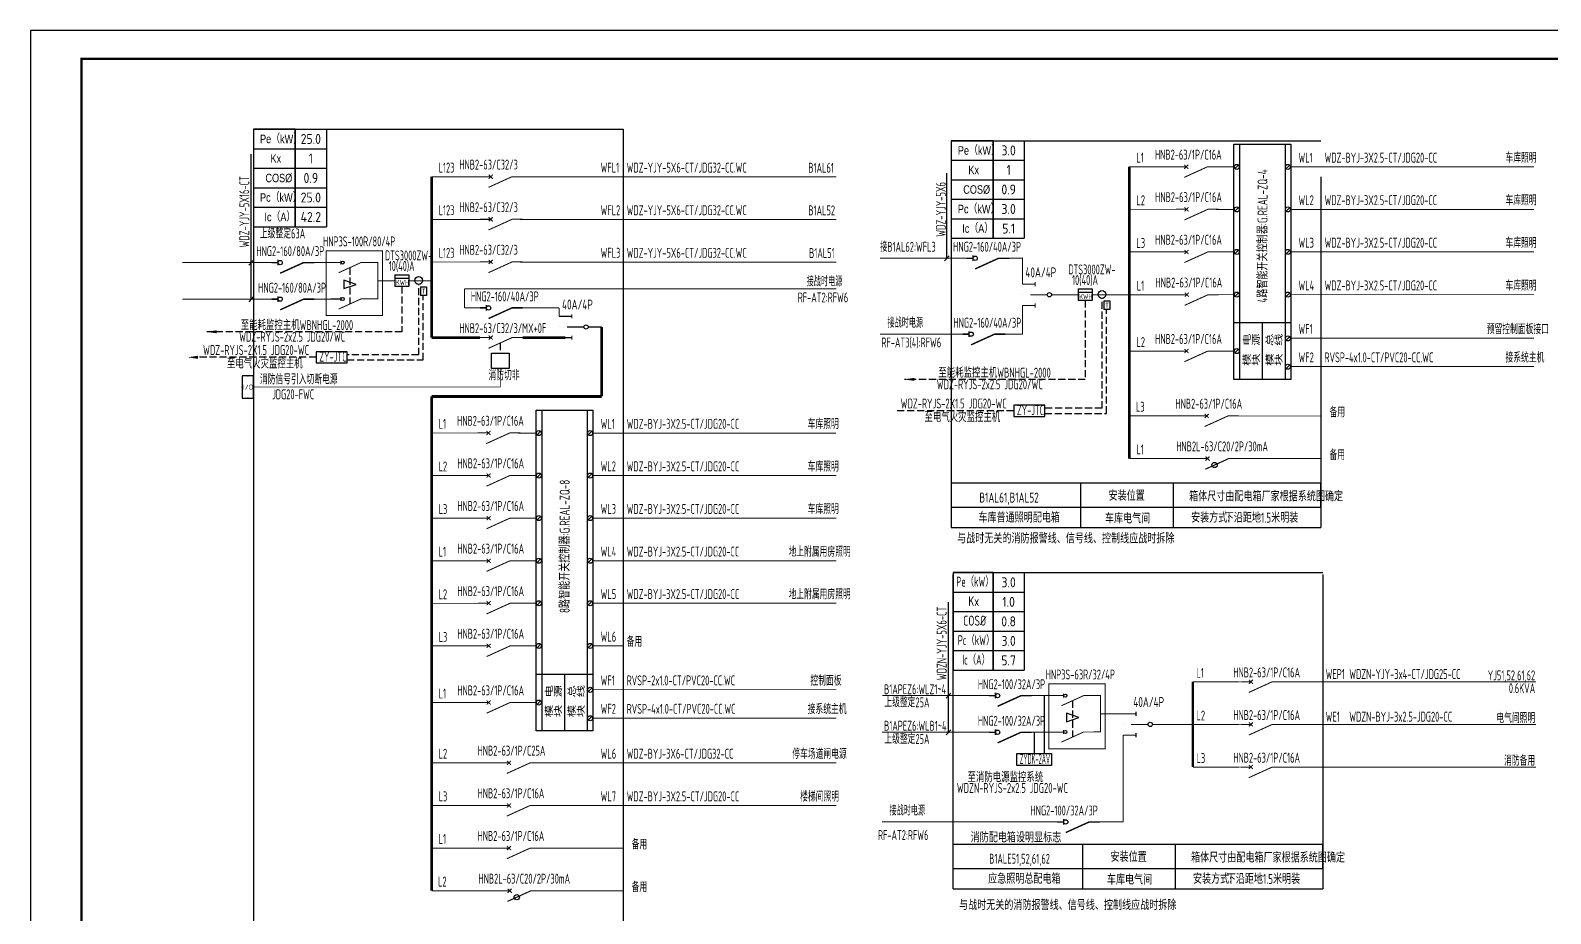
# Model space of a CAD drawing. Extents: x 1680526 to 2359975, y 920307 to 3738831.
# Drawn here: x 1878481 to 1931947, y 948631 to 979707 of the extents above; entities that cross this region are included whole.
import ezdxf
from ezdxf.enums import TextEntityAlignment as Align

# ---------------------------------------------------------------- set-up
doc = ezdxf.new("R2010")
doc.units = 0
doc.header["$LTSCALE"] = 1000
doc.linetypes.add('CONTINOUS', pattern=[0])
doc.linetypes.add('DASH', pattern=[0.35, 0.25, -0.1])
for name, color, linetype in [('0-电气', 3, 'Continuous'), ('BD1', 7, 'Continuous'), ('ECA_TK', 7, 'Continuous'), ('ELEMENT', 3, 'Continuous'), ('EQUIP', 3, 'Continuous'), ('EQUIP-动力', 3, 'Continuous'), ('EQUIP-消防', 3, 'Continuous'), ('EQUIP-照明', 3, 'Continuous'), ('SIG_TEXT', 53, 'Continuous'), ('TEL_TAB', 7, 'Continuous'), ('TEL_TEXT', 7, 'Continuous'), ('tk', 7, 'Continuous'), ('WIRE-母线', 6, 'Continuous'), ('WIRE-系统', 4, 'Continuous'), ('打印', 4, 'Continuous'), ('电气', 3, 'Continuous'), ('系统字体', 3, 'Continuous')]:
    doc.layers.add(name, color=color, linetype=linetype)
doc.styles.add('82-电气', font='@tssdeng.shx', dxfattribs={"width": 0.7, "height": 3.5, "bigfont": '@tssdchn.shx'})
doc.styles.add('8B2_02', font='tssdeng.shx', dxfattribs={"width": 0.7, "bigfont": 'TSSDCHN.shx'})
doc.styles.add('_TEL_DIM', font='TSSDENG', dxfattribs={"width": 0.8, "height": 3.5, "bigfont": 'TSSDCHN'})
doc.styles.add('mm', font='bzxw.shx', dxfattribs={"width": 0.8, "height": 400, "bigfont": 'bzhz.shx'})
doc.styles.get("Standard").update_dxf_attribs({"font": 'GBENOR', "bigfont": 'GBCBIG'})
doc.styles.add('探索者', font='TSSDENG.shx', dxfattribs={"width": 0.8, "height": 350, "bigfont": 'TSSDCHN.shx'})

# ---------------------------------------------------------------- blocks, each defined once
blk = doc.blocks.new('10B_A1E图框')
at = {"layer": 'ECA_TK'}
blk.add_lwpolyline([(0, 0), (841, 0), (841, 594), (0, 594)], close=True, dxfattribs=at)
at = {"layer": 'ECA_TK', "const_width": 0.8}
blk.add_lwpolyline([(831, 10), (831, 584), (18, 584), (18, 10)], close=True, dxfattribs=at)
blk = doc.blocks.new('*T175')
at = {"layer": 'TEL_TAB', "color": 0, "linetype": 'ByBlock', "lineweight": -2}
for p, q in [((0, 0), (1099, 0)), ((0, 0), (0, -3434)), ((1099, 0), (1099, -3434)), ((0, -687), (1099, -687)), ((0, -1374), (1099, -1374)), ((0, -2061), (1099, -2061)), ((0, -2747), (1099, -2747)), ((0, -3434), (1099, -3434))]:
    blk.add_line(p, q, dxfattribs=at)
at = {"layer": 'TEL_TAB', "color": 0, "char_height": 350, "width": 1098.6, "attachment_point": 5}
for s, insert in [('25.0', (549, -343)), ('1', (549, -1030))]:
    blk.add_mtext(s, dxfattribs=dict(at, insert=insert))
at = {"layer": 'TEL_TAB', "color": 3, "char_height": 350, "width": 1098.6, "attachment_point": 5}
for s, insert in [('0.9', (549, -1717)), ('25.0', (549, -2404)), ('42.2', (549, -3091))]:
    blk.add_mtext(s, dxfattribs=dict(at, insert=insert))
blk = doc.blocks.new('$element$00000497')
at = {"const_width": 0.0233}
for points in [[(0, 0), (0, -0.25)], [(0, -1), (0, -0.75), (-0.25, -0.2)], [(-0.047, -0.297), (0.047, -0.203)], [(-0.047, -0.203), (0.047, -0.297)]]:
    blk.add_lwpolyline(points, dxfattribs=at)
at = {"flags": 9}
blk.add_attdef('S', (0, 0), '', height=0.00000667, dxfattribs=at)
blk = doc.blocks.new('$equip$00002773')
for p, q in [((0.65, 0.65), (-0.65, 0.65)), ((-0.65, 0.65), (-0.65, 0)), ((-0.65, 0), (0.65, 0)), ((0.65, 0), (0.65, 0.65))]:
    blk.add_line(p, q)
blk.add_lwpolyline([(-0.65, 0.65), (-0.65, 0), (0.65, 0), (0.65, 0.65), (-0.65, 0.65), (-0.65, 0)])
for p in [(-0.65, 0.325), (0, 0.65), (0, 0), (0.65, 0.325)]:
    blk.add_point(p)
at = {"color": 7}
blk.add_attdef('$TEXT$', text='', height=0.3, dxfattribs=at).set_placement((0.006, 0.343), align=Align.MIDDLE_CENTER)
at = {"color": 7, "flags": 1}
for tag, height, p in [('A', 0.00002, (0, 0)), ('B', 0.4, (0.905, 0.246))]:
    blk.add_attdef(tag, text='', height=height, dxfattribs=at).set_placement(p, align=Align.MIDDLE_CENTER)
blk = doc.blocks.new('A$C394A0539')
at = {"layer": 'ELEMENT'}
for p, q in [((0, 303), (209, 303)), ((0, 303), (0, 0)), ((209, 0), (0, 0)), ((209, 303), (209, 0))]:
    blk.add_line(p, q, dxfattribs=at)
at = {"layer": 'ELEMENT', "style": '_TEL_DIM', "width": 0.8}
blk.add_text('T', height=180, dxfattribs=at).set_placement((51, 53))
blk = doc.blocks.new('A$C16236BE7')
at = {"layer": 'ELEMENT'}
for p, q in [((-246, 408), (246, 408)), ((-246, 408), (-246, 0)), ((-246, 296), (246, 296)), ((246, 0), (-246, 0)), ((246, 408), (246, 0))]:
    blk.add_line(p, q, dxfattribs=at)
at = {"layer": 'ELEMENT', "style": '_TEL_DIM', "width": 0.8}
blk.add_text('KWH', height=180, dxfattribs=at).set_placement((-212, 53))
blk = doc.blocks.new('$element$00000578')
at = {"color": 3, "const_width": 0.0233}
for points in [[(0, 0), (0, -0.25)], [(0, -1), (0, -0.75), (-0.25, -0.2)], [(-0.05, -0.25), (0.05, -0.25)]]:
    blk.add_lwpolyline(points, dxfattribs=at)
at = {"color": 3, "flags": 9}
blk.add_attdef('S', (0, 0), '', height=0.00000667, dxfattribs=at)
blk = doc.blocks.new('A$C7B4506E3')
at = {"layer": 'ELEMENT', "color": 3}
blk.add_circle((447, 391), 56.4, dxfattribs=at)
at = {"layer": 'ELEMENT', "color": 3, "xscale": 1500, "yscale": 1500, "zscale": 1500, "rotation": 90}
blk.add_blockref('$element$00000578', (0, 391), dxfattribs=at)
blk = doc.blocks.new('$element$00000523')
at = {"const_width": 0.0333}
for points in [[(0, 0), (0, -0.15)], [(0, -1), (0, -0.75), (-0.25, -0.2)], [(-0.067, -0.15), (0.067, -0.15)]]:
    blk.add_lwpolyline(points, dxfattribs=at)
blk.add_circle((0, -0.2), 0.05)
at = {"flags": 9}
blk.add_attdef('S', (0, 0), '', height=0.00000667, dxfattribs=at)
blk = doc.blocks.new('$element$00000525')
at = {"const_width": 0.0267}
for points in [[(0, 0), (0, -0.25)], [(-0.25, -0.2), (0, -0.75), (0, -1)], [(-0.047, -0.203), (0.047, -0.297)], [(0.047, -0.203), (-0.047, -0.297)]]:
    blk.add_lwpolyline(points, dxfattribs=at)
blk.add_circle((-0.151, -0.417), 0.0615)
at = {"flags": 9}
blk.add_attdef('S', (0, 0), '', height=0.00000667, dxfattribs=at)
blk = doc.blocks.new('*T176')
at = {"layer": 'TEL_TAB', "color": 0, "linetype": 'ByBlock', "lineweight": -2}
for p, q in [((0, 0), (1099, 0)), ((0, 0), (0, -3434)), ((1099, 0), (1099, -3434)), ((0, -687), (1099, -687)), ((0, -1374), (1099, -1374)), ((0, -2061), (1099, -2061)), ((0, -2747), (1099, -2747)), ((0, -3434), (1099, -3434))]:
    blk.add_line(p, q, dxfattribs=at)
at = {"layer": 'TEL_TAB', "color": 0, "char_height": 350, "width": 1098.6, "attachment_point": 5}
for s, insert in [('3.0', (549, -343)), ('1', (549, -1030))]:
    blk.add_mtext(s, dxfattribs=dict(at, insert=insert))
at = {"layer": 'TEL_TAB', "color": 3, "char_height": 350, "width": 1098.6, "attachment_point": 5}
for s, insert in [('0.9', (549, -1717)), ('3.0', (549, -2404)), ('5.1', (549, -3091))]:
    blk.add_mtext(s, dxfattribs=dict(at, insert=insert))
blk = doc.blocks.new('$element$00000521')
blk.add_line((0, 0), (0, 0))
at = {"const_width": 0.0267}
for points in [[(-0.25, 0), (-0.25, -0.3)], [(0.25, 0), (0.25, -0.3)], [(-0.3, -0.3), (-0.2, -0.3)], [(0, -0.183), (0, -0.583)], [(0.2, -0.3), (0.3, -0.3)], [(0, -1), (0, -0.683)]]:
    blk.add_lwpolyline(points, dxfattribs=at)
blk.add_circle((0, -0.633), 0.05)
at = {"flags": 9}
blk.add_attdef('S', (0, 0), '', height=0.00000667, dxfattribs=at)
blk = doc.blocks.new('*T177')
at = {"layer": 'TEL_TAB', "color": 0, "linetype": 'ByBlock', "lineweight": -2}
for p, q in [((0, 0), (1099, 0)), ((0, 0), (0, -3434)), ((1099, 0), (1099, -3434)), ((0, -687), (1099, -687)), ((0, -1374), (1099, -1374)), ((0, -2061), (1099, -2061)), ((0, -2747), (1099, -2747)), ((0, -3434), (1099, -3434))]:
    blk.add_line(p, q, dxfattribs=at)
at = {"layer": 'TEL_TAB', "color": 0, "char_height": 350, "width": 1098.6, "attachment_point": 5}
for s, insert in [('3.0', (549, -343)), ('1.0', (549, -1030))]:
    blk.add_mtext(s, dxfattribs=dict(at, insert=insert))
at = {"layer": 'TEL_TAB', "color": 3, "char_height": 350, "width": 1098.6, "attachment_point": 5}
for s, insert in [('0.8', (549, -1717)), ('3.0', (549, -2404)), ('5.7', (549, -3091))]:
    blk.add_mtext(s, dxfattribs=dict(at, insert=insert))
blk = doc.blocks.new('A$C13A02C3E')
at = {"layer": 'TEL_TAB'}
blk.add_lwpolyline([(-1401, 0), (0, 0), (0, 3434), (-1401, 3434)], close=True, dxfattribs=at)
for points in [[(-1401, 2747), (0, 2747)], [(-1401, 2061), (0, 2061)], [(-1401, 1374), (0, 1374)], [(-1401, 687), (0, 687)]]:
    blk.add_lwpolyline(points, dxfattribs=at)
at = {"layer": 'TEL_TAB', "style": '探索者'}
for s, width, p in [('Pe（kW）', 0.644033, (-1293, 2941)), ('Kx', 0.75, (-868, 2254)), ('COS%%C', 0.75, (-1048, 1567)), ('Pc（kW）', 0.644033, (-1238, 880)), ('Ic（A）', 0.644033, (-1083, 193))]:
    blk.add_text(s, height=350, dxfattribs=dict(at, width=width)).set_placement(p)
blk = doc.blocks.new('$element$00000576')
at = {"const_width": 0.0233}
for points in [[(0, 0), (0, -0.25)], [(0, -1), (0, -0.75), (-0.25, -0.2)], [(-0.047, -0.297), (0.047, -0.203)], [(-0.047, -0.203), (0.047, -0.297)]]:
    blk.add_lwpolyline(points, dxfattribs=at)
at = {"flags": 9}
blk.add_attdef('S', (0, 0), '', height=0.00000667, dxfattribs=at)

msp = doc.modelspace()

# ---------------------------------------------------------------- linework, layer by layer
at = {"color": 4, "const_width": 28.3}
msp.add_lwpolyline([(1886323.5, 967157.9), (1895006.5, 967157.9), (1895006.5, 967812.3)], dxfattribs=at)
at = {"layer": '0-电气', "color": 2, "elevation": 0}
msp.add_lwpolyline([(1889623, 968399.3), (1888530.4, 968399.3), (1888530.4, 968009.3), (1889623, 968009.3)], close=True, dxfattribs=at)
at = {"layer": '0-电气', "color": 2}
msp.add_lwpolyline([(1914158.1, 966517.3), (1913065.4, 966517.3), (1913065.4, 966127.3), (1914158.1, 966127.3)], close=True, dxfattribs=at)
at = {"layer": 'BD1', "color": 7}
for p, q in [((1923867.5, 963776, 0), (1910867.5, 963776, 0)), ((1923935.3, 951067.6, 0), (1910935.3, 951067.6, 0))]:
    msp.add_line(p, q, dxfattribs=at)
at = {"layer": 'ELEMENT'}
for centre in [(1892136.3, 970909.4), (1916170.2, 970416.6, 0)]:
    msp.add_circle(centre, 137.5, dxfattribs=at)
at = {"layer": 'EQUIP', "elevation": 0}
msp.add_lwpolyline([(1913175.9, 954261.9), (1914389.3, 954261.9), (1914389.3, 953839), (1913175.9, 953839)], close=True, dxfattribs=at)
at = {"layer": 'EQUIP-动力'}
for p, q in [((1914132.8, 956300.3, 0), (1914132.8, 954261.9, 0)), ((1913799.6, 954261.9, 0), (1913799.6, 955013, 0))]:
    msp.add_line(p, q, dxfattribs=at)
at = {"layer": 'EQUIP-照明'}
msp.add_lwpolyline([(1894693.7, 968347.8), (1895319.2, 968347.8), (1895319.2, 967812.3), (1894693.7, 967812.3)], close=True, dxfattribs=at)
at = {"layer": 'EQUIP-照明', "linetype": 'DASH'}
msp.add_lwpolyline([(1895006.5, 968709.3), (1895006.5, 968347.8)], dxfattribs=at)
at = {"layer": 'TEL_TAB', "color": 7}
for p, q in [((1910935.3, 960630.1, 0), (1923935.3, 960630.1, 0)), ((1910935.3, 949507.7, 0), (1910935.3, 960566, 0)), ((1923935.3, 960566, 0), (1923935.3, 949507.7, 0))]:
    msp.add_line(p, q, dxfattribs=at)
at = {"layer": 'TEL_TAB'}
msp.add_lwpolyline([(1886323.6, 972796.9), (1887794.1, 972796.9), (1887794.1, 976231.1), (1886323.6, 976231.1)], close=True, dxfattribs=at)
at = {"layer": 'TEL_TAB', "elevation": 0}
msp.add_lwpolyline([(1910867.2, 972391.7), (1912337.7, 972391.7), (1912338.1, 975825.9), (1910867.5, 975825.9)], close=True, dxfattribs=at)
at = {"layer": 'TEL_TAB'}
for points in [[(1886323.6, 975544.2), (1887794.1, 975544.2)], [(1886323.6, 974857.4), (1887794.1, 974857.4)], [(1886323.6, 974170.5), (1887794.1, 974170.5)], [(1886323.6, 973483.7), (1887794.1, 973483.7)]]:
    msp.add_lwpolyline(points, dxfattribs=at)
at = {"layer": 'TEL_TAB', "elevation": 0}
for points in [[(1910867.2, 975139.1), (1912337.7, 975139.1)], [(1910867.2, 974452.2), (1912337.7, 974452.2)], [(1910867.2, 973765.4), (1912337.7, 973765.4)], [(1910867.2, 973078.5), (1912337.7, 973078.5)]]:
    msp.add_lwpolyline(points, dxfattribs=at)
at = {"layer": 'WIRE-母线', "elevation": 0}
for points, const_width in [([(1917130.2, 974907.6), (1917130.2, 964640.1)], 100), ([(1919366.1, 956787.2), (1919366.1, 953787.2)], 80)]:
    msp.add_lwpolyline(points, dxfattribs=dict(at, const_width=const_width))
at = {"layer": 'WIRE-母线', "const_width": 100}
for points in [[(1892594.7, 974558), (1892594.7, 968893.3)], [(1892594.7, 968893.3), (1894294.2, 968893.3)], [(1895794, 968896.8), (1897298.9, 968896.8)], [(1898573.9, 966827.2), (1898573.9, 969271.8)], [(1892594.7, 966827.2), (1892594.7, 949435)], [(1892594.7, 966827.2), (1898573.9, 966827.2)]]:
    msp.add_lwpolyline(points, dxfattribs=at)
at = {"layer": 'WIRE-系统', "linetype": 'CONTINOUS'}
for p, q in [((1886323.6, 976231.1), (1899324, 976231.1)), ((1886323.6, 976231.1), (1886324.3, 946946.8)), ((1899324, 976231.1), (1899324.7, 946946.8)), ((1910867.5, 975825.9, 0), (1923867.5, 975825.9, 0)), ((1910867.5, 974554.6, 0), (1910867.5, 962216.1, 0)), ((1923867.5, 974554.6, 0), (1923867.9, 962216.1, 0))]:
    msp.add_line(p, q, dxfattribs=at)
at = {"layer": 'WIRE-系统'}
for p, q in [((1886243.8, 970250.5), (1886243.8, 975353)), ((1910715.8, 971690.5, 0), (1910715.8, 974681.2, 0)), ((1886327.4, 971627.1), (1886160.3, 971448.5)), ((1910799.4, 971779.8, 0), (1910632.3, 971601.2, 0)), ((1886327.4, 970339.8), (1886160.3, 970161.2)), ((1910770.7, 955013, 0), (1910770.7, 959591, 0)), ((1910854.2, 956389.6, 0), (1910687.1, 956211, 0)), ((1910854.2, 955102.3, 0), (1910687.1, 954923.7, 0))]:
    msp.add_line(p, q, dxfattribs=at)
at = {"layer": 'WIRE-系统', "color": 4, "linetype": 'DASH'}
for p, q in [((1889715.6, 971359.7), (1889715.6, 970080.2)), ((1915132.3, 956122.2, 0), (1915132.3, 954842.7, 0))]:
    msp.add_line(p, q, dxfattribs=at)
at = {"layer": 'WIRE-系统', "color": 7}
for p, q in [((1889932.4, 970771.8), (1889498.8, 970921.9)), ((1889498.8, 970921.9), (1889498.8, 970621.7)), ((1889498.8, 970621.7), (1889932.4, 970771.8)), ((1915349.1, 955534.3, 0), (1914915.4, 955684.4, 0)), ((1914915.4, 955684.4, 0), (1914915.4, 955384.2, 0)), ((1914915.4, 955384.2, 0), (1915349.1, 955534.3, 0))]:
    msp.add_line(p, q, dxfattribs=at)
at = {"layer": 'WIRE-系统', "linetype": 'DASH'}
for p, q in [((1891549.4, 970695.5, 0), (1891549.4, 969102, 0)), ((1915583.2, 970202.7), (1915583.2, 967428)), ((1891549.4, 969102, 0), (1884686.1, 969102, 0)), ((1892136.3, 968292.8, 0), (1889623, 968292.8, 0)), ((1888530.4, 968204.3, 0), (1884374.2, 968204.3, 0)), ((1915583.2, 967428), (1909221.2, 967428)), ((1913065.4, 966322.3), (1908909.3, 966322.3)), ((1916170.2, 966410.8), (1914158.1, 966410.8))]:
    msp.add_line(p, q, dxfattribs=at)
at = {"layer": 'WIRE-系统', "linetype": 'CONTINOUS', "elevation": 0}
for points, const_width in [([(1919119.3, 974907.6), (1917130.2, 974907.6)], 33.2), ([(1920818.6, 974905.5), (1920169.5, 974905.5)], 33.2), ([(1931359.4, 974905.5), (1922796.4, 974905.5)], 33.2), ([(1919128.1, 973411.1), (1917138.9, 973411.1)], 33.2), ([(1920818.6, 973409), (1920178.2, 973409)], 33.2), ([(1931368.1, 973409), (1922796.4, 973409)], 33.2), ([(1908365.4, 971690.5), (1911521.5, 971690.5)], 33.2), ([(1913371.2, 970779), (1913371.2, 971690.5), (1912765.1, 971690.5)], 35), ([(1919128.4, 971911.1), (1917139.3, 971911.1)], 33.2), ([(1920818.6, 971912.5), (1920178.2, 971912.5)], 33.2), ([(1931368.1, 971912.5), (1922796.4, 971912.5)], 33.2), ([(1914870.5, 970406.9), (1915332, 970406.9)], 35), ([(1915825, 970406.9), (1917130.4, 970406.9)], 35), ([(1919139.8, 970406.9), (1917150.6, 970406.9)], 33.2), ([(1920830, 970408.3), (1920189.6, 970408.3)], 33.2), ([(1931367.5, 970408.3), (1922807.7, 970408.3)], 33.2), ([(1895794, 969943.9), (1897073.9, 969943.9)], 35), ([(1897073.9, 969646.8), (1897073.9, 969943.9)], 35), ([(1913371.2, 970029), (1913371.2, 969018.5)], 35), ([(1911490.1, 969018.5), (1908365.4, 969018.5)], 35), ([(1912765.1, 969018.5), (1913371.2, 969018.5)], 35), ([(1931368.1, 968877.9), (1922796.4, 968877.9)], 33.2), ([(1919128.4, 968422.4), (1917139.3, 968422.4)], 33.2), ([(1920818.6, 968423.9), (1920178.2, 968423.9)], 33.2), ([(1931368.1, 967878.4), (1922796.4, 967878.4)], 33.2), ([(1919840.1, 966142.4), (1917139.1, 966142.4)], 33.2), ([(1923868.1, 966140.4), (1920890.3, 966140.4)], 33.2), ([(1919879, 964642.4), (1917139, 964642.4)], 33.2), ([(1923867.5, 964640.4), (1920929.2, 964640.4)], 33.2), ([(1912424.4, 956300.3), (1908439, 956300.3)], 35), ([(1913624.4, 956300.3), (1914811.7, 956300.3)], 35), ([(1915878.2, 955022.4), (1916117.3, 955022.4), (1916117.3, 956301.9), (1915878.2, 956301.9)], 35), ([(1916117.3, 955662.2), (1917140.4, 955662.2)], 35), ([(1912424.4, 955013), (1908435.3, 955013)], 35), ([(1913600, 955013), (1914811.7, 955013)], 35), ([(1918120.9, 955287.2), (1919365.1, 955287.2)], 35), ([(1914819.1, 951857), (1908435.3, 951857)], 35)]:
    msp.add_lwpolyline(points, dxfattribs=dict(at, const_width=const_width))
at = {"layer": 'WIRE-系统', "linetype": 'CONTINOUS'}
for points, const_width in [([(1894654.9, 974558), (1892594.4, 974558)], 33.2), ([(1906823.6, 974556), (1895705, 974556)], 33.2), ([(1894654.9, 973058), (1892594.4, 973058)], 33.2), ([(1906823.6, 973056), (1895705, 973056)], 33.2), ([(1887190.7, 971537.8), (1883828.3, 971537.8)], 35), ([(1888390.7, 971537.8), (1889395, 971537.8)], 35), ([(1890461.5, 970260), (1890700.6, 970260), (1890700.6, 971539.5), (1890461.5, 971539.5)], 35), ([(1894654.9, 971558), (1892594.4, 971558)], 33.2), ([(1906823.6, 971556), (1895705, 971556)], 33.2), ([(1890700.6, 970899.7), (1891298.2, 970899.7)], 35), ([(1891791.1, 970899.7), (1892595.4, 970899.7)], 35), ([(1893752.4, 969943.9), (1893752.4, 970616)], 35), ([(1893752.4, 970616), (1906823.6, 970616)], 35), ([(1887190.7, 970250.5), (1883824.5, 970250.5)], 35), ([(1888366.3, 970250.5), (1889395, 970250.5)], 35), ([(1894519, 969943.9), (1893752.4, 969943.9)], 35), ([(1894575.4, 965541.4), (1892586.3, 965541.4)], 33.2), ([(1896274.7, 965539.4), (1895625.6, 965539.4)], 33.2), ([(1906815.4, 965539.4), (1898252.5, 965539.4)], 33.2), ([(1894584.2, 964044.9), (1892595, 964044.9)], 33.2), ([(1896274.7, 964042.9), (1895634.3, 964042.9)], 33.2), ([(1906824.2, 964042.9), (1898252.5, 964042.9)], 33.2), ([(1894584.5, 962544.9), (1892595.4, 962544.9)], 33.2), ([(1896274.7, 962546.4), (1895634.3, 962546.4)], 33.2), ([(1906824.2, 962546.4), (1898252.5, 962546.4)], 33.2), ([(1894584.5, 961044.9), (1892595.4, 961044.9)], 33.2), ([(1896274.7, 961046.4), (1895634.3, 961046.4)], 33.2), ([(1906824.2, 961046.4), (1898252.5, 961046.4)], 33.2), ([(1894584.5, 959548.4), (1892595.4, 959548.4)], 33.2), ([(1896274.7, 959549.9), (1895634.3, 959549.9)], 33.2), ([(1906824.2, 959549.9), (1898252.5, 959549.9)], 33.2), ([(1894584.5, 958048.4), (1892595.4, 958048.4)], 33.2), ([(1896274.7, 958049.9), (1895634.3, 958049.9)], 33.2), ([(1899324.3, 958049.9), (1898252.5, 958049.9)], 33.2), ([(1906824.2, 956511.1), (1898252.5, 956511.1)], 33.2), ([(1894584.5, 956055.6), (1892595.4, 956055.6)], 33.2), ([(1896274.7, 956057.1), (1895634.3, 956057.1)], 33.2), ([(1906824.2, 955511.6), (1898252.5, 955511.6)], 33.2), ([(1916915.4, 954912.2), (1916915.4, 951857)], 35), ([(1895296.2, 953935), (1892595.2, 953935)], 33.2), ([(1906824.3, 953932.9), (1896346.4, 953932.9)], 33.2), ([(1895296.2, 952435), (1892595.2, 952435)], 33.2), ([(1906824.3, 952432.9), (1896346.4, 952432.9)], 33.2), ([(1916094.1, 951857), (1916915.4, 951857)], 35), ([(1895296.2, 950935), (1892595.2, 950935)], 33.2), ([(1899324.2, 950932.9), (1896346.4, 950932.9)], 33.2), ([(1895335.1, 949435), (1892595.1, 949435)], 33.2), ([(1899323.6, 949432.9), (1896385.3, 949432.9)], 33.2)]:
    msp.add_lwpolyline(points, dxfattribs=dict(at, const_width=const_width))
at = {"layer": 'WIRE-系统', "color": 4, "linetype": 'ByBlock', "const_width": 35}
msp.add_lwpolyline([(1888879.1, 971950.1), (1890869.2, 971950.1), (1890869.2, 969671.2), (1888879.1, 969671.2)], close=True, dxfattribs=at)
at = {"layer": 'WIRE-系统', "linetype": 'DASH', "elevation": 0}
for points in [[(1892136.3, 968292.8), (1892136.3, 970771.9)], [(1889623, 968112.8), (1892291.9, 968112.8), (1892291.9, 970384.9)]]:
    msp.add_lwpolyline(points, dxfattribs=at)
at = {"layer": 'WIRE-系统', "linetype": 'DASH'}
for points in [[(1914158.1, 966230.8), (1916325.7, 966230.8), (1916325.7, 969892)], [(1916170.2, 966410.8), (1916170.2, 970279.1)]]:
    msp.add_lwpolyline(points, dxfattribs=at)
at = {"layer": 'WIRE-系统', "color": 4, "elevation": 0}
for points in [[(1885033.8, 969102, 0, 0, 0), (1885033.8, 969102, 106.7, 0, 0), (1884669.9, 969102, 0, 0, 0)], [(1884374.2, 968204.3, 0, 0, 0), (1884374.2, 968204.3, 106.7, 0, 0), (1884010.3, 968204.3, 0, 0, 0)]]:
    msp.add_lwpolyline(points, format="xyseb", dxfattribs=at)
at = {"layer": 'WIRE-系统', "color": 4}
msp.add_lwpolyline([(1909568.9, 967428, 0, 0, 0), (1909568.9, 967428, 106.7, 0, 0), (1909205, 967428, 0, 0, 0)], format="xyseb", dxfattribs=at)
at = {"layer": 'WIRE-系统', "color": 4, "linetype": 'ByBlock', "const_width": 35, "elevation": 0}
msp.add_lwpolyline([(1914295.7, 956712.6), (1916285.9, 956712.6), (1916285.9, 954433.7), (1914295.7, 954433.7)], close=True, dxfattribs=at)
at = {"layer": 'WIRE-系统', "const_width": 35, "elevation": 0}
for points in [[(1919365.1, 956787.2), (1921016.9, 956787.2)], [(1922531.1, 956787.2), (1931436.3, 956787.2)], [(1919365.1, 955287.2), (1921016.9, 955287.2)], [(1922531.1, 955287.2), (1931436.3, 955287.2)], [(1919365.1, 953787.2), (1921016.9, 953787.2)], [(1922531.1, 953787.2), (1931436.3, 953787.2)]]:
    msp.add_lwpolyline(points, dxfattribs=at)
at = {"layer": 'WIRE-系统', "color": 3, "elevation": 0}
msp.add_lwpolyline([(1913953.8, 953839, 0, 0, 0), (1913953.8, 953231.8, 0, 0, 0), (1910530.9, 953231.8, 106.7, 0, 0), (1910167, 953231.8, 0, 0, 0)], format="xyseb", dxfattribs=at)
at = {"layer": '电气'}
for p, q in [((1921007.3, 975705.5, 0), (1921007.3, 967424, 0)), ((1922607.7, 975705.5, 0), (1922607.7, 967424, 0)), ((1920969.9, 974968.2, 0), (1920844.6, 974842.8, 0)), ((1922770.4, 974968.2, 0), (1922645.1, 974842.8, 0)), ((1920969.9, 973471.7, 0), (1920844.6, 973346.3, 0)), ((1922770.4, 973471.7, 0), (1922645.1, 973346.3, 0)), ((1920969.9, 971975.2, 0), (1920844.6, 971849.8, 0)), ((1922770.4, 971975.2, 0), (1922645.1, 971849.8, 0)), ((1920969.9, 970471.7, 0), (1920844.6, 970346.3, 0)), ((1922770.4, 970471.7, 0), (1922645.1, 970346.3, 0)), ((1920807.3, 969423.9, 0), (1922807.7, 969423.9, 0)), ((1921807.5, 969423.9, 0), (1921807.5, 967424, 0)), ((1922770.4, 968934.1, 0), (1922645.1, 968808.7, 0)), ((1920969.9, 968486.5, 0), (1920844.6, 968361.2, 0)), ((1922770.4, 967934.5, 0), (1922645.1, 967809.2, 0)), ((1896463.4, 966339.4), (1896463.4, 955057.2)), ((1898063.8, 966339.4), (1898063.8, 955057.2)), ((1896426, 965602.1), (1896300.7, 965476.7)), ((1898226.5, 965602.1), (1898101.2, 965476.7)), ((1896426, 964105.5), (1896300.7, 963980.2)), ((1898226.5, 964105.5), (1898101.2, 963980.2)), ((1896426, 962609), (1896300.7, 962483.7)), ((1898226.5, 962609), (1898101.2, 962483.7)), ((1896426, 961109), (1896300.7, 960983.7)), ((1898226.5, 961109), (1898101.2, 960983.7)), ((1896426, 959612.5), (1896300.7, 959487.2)), ((1898226.5, 959612.5), (1898101.2, 959487.2)), ((1896426, 958112.5), (1896300.7, 957987.2)), ((1898226.5, 958112.5), (1898101.2, 957987.2)), ((1896263.4, 957057.1), (1898263.8, 957057.1)), ((1897263.6, 957057.1), (1897263.6, 955057.2)), ((1898226.5, 956567.3), (1898101.2, 956441.9)), ((1896426, 956119.7), (1896300.7, 955994.4)), ((1898226.5, 955567.7), (1898101.2, 955442.4))]:
    msp.add_line(p, q, dxfattribs=at)
at = {"layer": '电气', "elevation": 0}
msp.add_lwpolyline([(1922807.7, 975705.5), (1922807.7, 967424), (1920807.3, 967424), (1920807.3, 975705.5)], close=True, dxfattribs=at)
at = {"layer": '电气'}
msp.add_lwpolyline([(1898263.8, 966339.4), (1898263.8, 955057.2), (1896263.4, 955057.2), (1896263.4, 966339.4)], close=True, dxfattribs=at)
for centre in [(1920907.3, 974905.5, 0), (1922707.7, 974905.5, 0), (1920907.3, 973409, 0), (1922707.7, 973409, 0), (1920907.3, 971912.5, 0), (1922707.7, 971912.5, 0), (1920907.3, 970409, 0), (1922707.7, 970409, 0), (1922707.7, 968871.4, 0), (1920907.3, 968423.9, 0), (1922707.7, 967871.9, 0), (1896363.4, 965539.4), (1898163.8, 965539.4), (1896363.4, 964042.9), (1898163.8, 964042.9), (1896363.4, 962546.4), (1898163.8, 962546.4), (1896363.4, 961046.4), (1898163.8, 961046.4), (1896363.4, 959549.9), (1898163.8, 959549.9), (1896363.4, 958049.9), (1898163.8, 958049.9), (1898163.8, 956504.6), (1896363.4, 956057.1), (1898163.8, 955505.1)]:
    msp.add_circle(centre, 88.6, dxfattribs=at)
at = {"layer": '系统字体', "color": 7}
for p, q in [((1915412.4, 963776, 0), (1915412.4, 962216.1, 0)), ((1918669.8, 963776, 0), (1918669.8, 962216.1, 0)), ((1923867.5, 962916.1, 0), (1923867.5, 963776, 0)), ((1923867.5, 962916.1, 0), (1910867.5, 962916.1, 0)), ((1910867.5, 962216.1, 0), (1923867.5, 962216.1, 0)), ((1915480.2, 951067.6, 0), (1915480.2, 949507.7, 0)), ((1918737.6, 951067.6, 0), (1918737.6, 949507.7, 0)), ((1923935.3, 950207.8, 0), (1923935.3, 951067.6, 0)), ((1923935.3, 950207.8, 0), (1910935.3, 950207.8, 0)), ((1910935.3, 949507.7, 0), (1923935.3, 949507.7, 0))]:
    msp.add_line(p, q, dxfattribs=at)

# ---------------------------------------------------------------- block references
for name, p in [('*T175', (1887794.1, 976231.1, -0.2)), ('*T176', (1912337.7, 975825.9, -0.2)), ('*T177', (1912336.6, 960630.1, 0))]:
    msp.add_blockref(name, p)
at = {"layer": 'ELEMENT', "xscale": 1500, "yscale": 1500, "zscale": 1500}
for name, p, rotation in [('$element$00000497', (1918758.4, 974909, 0), 90.00000000003607), ('$element$00000497', (1894294, 974559.5), 90.00000000003607), ('$element$00000497', (1894294, 973059.5), 90.00000000003607), ('$element$00000497', (1918767.2, 973412.5, 0), 90.00000000003607), ('$element$00000523', (1886965.7, 971537.8), 90), ('$element$00000497', (1894294, 971559.5), 90.00000000003607), ('$element$00000523', (1911409, 971690.5, 0), 90), ('$element$00000497', (1918767.2, 971912.5, 0), 90.00000000003607), ('$element$00000521', (1913371.2, 970404, 0), 90), ('$element$00000497', (1918778.5, 970408.3, 0), 90.00000000003607), ('$element$00000523', (1886965.7, 970250.5), 90), ('$element$00000523', (1894294, 969943.9), 90), ('$element$00000521', (1897073.9, 969271.8, 0), 90), ('$element$00000497', (1894294, 968896.8), 90.00000000003607), ('$element$00000523', (1911265.1, 969018.5, 0), 90), ('$element$00000497', (1918767.2, 968423.9, 0), 90.00000000003607), ('$element$00000497', (1919479.2, 966143.9, 0), 90.00000000003607), ('$element$00000497', (1894214.5, 965542.9), 90.00000000003607), ('$element$00000525', (1919504, 964642.4, 0), 90.00000000003607), ('$element$00000497', (1894223.3, 964046.4), 90.00000000003607), ('$element$00000497', (1894223.3, 962546.4), 90.00000000003607), ('$element$00000497', (1894223.3, 961046.4), 90.00000000003607), ('$element$00000497', (1894223.3, 959549.9), 90.00000000003607), ('$element$00000497', (1894223.3, 958049.9), 90.00000000003607), ('$element$00000576', (1921031.1, 956787.2, 0), 89.99999999995117), ('$element$00000497', (1894223.3, 956057.1), 90.00000000003607), ('$element$00000523', (1912199.4, 956300.3, 0), 90), ('$element$00000521', (1916915.4, 955287.2, 0), 90), ('$element$00000523', (1912199.4, 955013, 0), 90), ('$element$00000576', (1921031.1, 955287.2, 0), 89.99999999995117), ('$element$00000497', (1894935.3, 953936.4), 90.00000000003607), ('$element$00000576', (1921031.1, 953787.2, 0), 89.99999999995117), ('$element$00000497', (1894935.3, 952436.4), 90.00000000003607), ('$element$00000523', (1914594.1, 951857, 0), 90), ('$element$00000497', (1894935.3, 950936.4), 90.00000000003607), ('$element$00000525', (1894960.1, 949435), 90.00000000003607)]:
    msp.add_blockref(name, p, dxfattribs=dict(at, rotation=rotation))
at = {"layer": 'ELEMENT', "color": 8, "xscale": 0.9500000476837158, "yscale": 0.9500000476837158, "zscale": 0.9500000476837158}
for p in [(1889038.7, 971166.4), (1889038.7, 969886.9), (1914455.4, 955928.9, 0), (1914455.4, 954649.4, 0)]:
    msp.add_blockref('A$C7B4506E3', p, dxfattribs=at)
at = {"layer": 'ELEMENT'}
for p in [(1892196.8, 970384.9), (1916230.7, 969892, 0)]:
    msp.add_blockref('A$C394A0539', p, dxfattribs=at)
at = {"layer": 'EQUIP-消防'}
ref = msp.add_blockref('$equip$00002773', (1885933.5, 967157.9), dxfattribs=dict(at, xscale=600.0000000000001, yscale=600.0000000000001, zscale=600.0000000000001, rotation=270.0000000000539))
ref.add_attrib('$TEXT$', 'I/O', dxfattribs={"layer": '0', "color": 7, "height": 180, "rotation": 360}).set_placement((1886139.3, 967154.2), align=Align.MIDDLE_CENTER)
at = {"layer": 'SIG_TEXT'}
for p in [(1891544.6, 970695.5), (1915578.5, 970202.7, 0)]:
    msp.add_blockref('A$C16236BE7', p, dxfattribs=at)
at = {"layer": 'tk', "xscale": 100, "yscale": 100, "zscale": 100}
msp.add_blockref('10B_A1E图框', (1878480.5, 920307), dxfattribs=at)
at = {"layer": '打印'}
msp.add_blockref('A$C13A02C3E', (1912336.6, 957195.9, 0), dxfattribs=at)

# ---------------------------------------------------------------- texts
at = {"layer": 'SIG_TEXT', "color": 52, "style": '8B2_02', "width": 0.7}
for s, p in [('4路智能开关控制器:G.REAL-ZQ-4', (1921990.7, 972472, 0)), ('8路智能开关控制器:G.REAL-ZQ-8', (1897446.8, 961553.6))]:
    msp.add_text(s, height=350, rotation=90, dxfattribs=at).set_placement(p, align=Align.CENTER)
for p in [(1913475.8, 971017.7, 0), (1897178.5, 969885.5, 0), (1917271.1, 955900.9, 0)]:
    msp.add_text('40A/4P', height=350, dxfattribs=at).set_placement(p)
at = {"layer": 'TEL_TAB', "style": 'mm', "width": 0.8}
for s, p in [('Pe（kW）', (1886556.4, 975737.7)), ('Kx', (1886926, 975050.8)), ('Pe（kW）', (1911100.1, 975332.5, 0)), ('Kx', (1911469.6, 974645.6, 0)), ('COS%%C', (1886746, 974364)), ('COS%%C', (1911289.6, 973958.8, 0)), ('Pc（kW）', (1886556.4, 973677.1)), ('Ic（A）', (1886710.7, 972990.3)), ('Pc（kW）', (1911100.1, 973271.9, 0)), ('Ic（A）', (1911254.3, 972585.1, 0))]:
    msp.add_text(s, height=300, rotation=360, dxfattribs=at).set_placement(p)
at = {"layer": 'TEL_TEXT', "color": 52, "style": '8B2_02', "width": 0.6}
for p in [(1888640.8, 968052.1, 0), (1913175.9, 966170.1)]:
    msp.add_text('ZY-JTC', height=350, dxfattribs=at).set_placement(p)
at = {"layer": '系统字体', "color": 3, "style": '探索者'}
for s, width, p in [('L1', 0.6, (1917382.1, 975055.2, 0)), ('HNB2-63/1P/C16A', 0.6, (1918030, 975161.2, 0)), ('WL1', 0.6, (1923079, 975055.2, 0)), ('WDZ-BYJ-3X2.5-CT/JDG20-CC', 0.6, (1923996.9, 975054.8, 0)), ('车库照明', 0.6, (1930362.3, 975047.7, 0)), ('L123', 0.6, (1892837.5, 974705.7)), ('HNB2-63/C32/3', 0.6, (1893565.6, 974811.6)), ('WFL1', 0.6, (1898535, 974705.7)), ('WDZ-YJY-5X6-CT/JDG32-CC.WC', 0.6, (1899452.4, 974705.2)), ('B1AL61', 0.6, (1905842, 974698.1)), ('HNB2-63/C32/3', 0.6, (1893565.6, 973311.6)), ('L2', 0.6, (1917382, 973555.2, 0)), ('HNB2-63/1P/C16A', 0.6, (1918038.8, 973664.7, 0)), ('WL2', 0.6, (1923079, 973558.7)), ('WDZ-BYJ-3X2.5-CT/JDG20-CC', 0.6, (1923996.9, 973558.3, 0)), ('车库照明', 0.6, (1930362.3, 973551.1, 0)), ('L123', 0.6, (1892837.5, 973205.7)), ('WFL2', 0.6, (1898535, 973205.7)), ('WDZ-YJY-5X6-CT/JDG32-CC.WC', 0.6, (1899452.4, 973205.2)), ('B1AL52', 0.6, (1905842, 973198.1)), ('上级整定63A', 0.6, (1886554.1, 972386.3)), ('HNG2-160/80A/3P', 0.55, (1886427.3, 971764.5)), ('HNP3S-100R/80/4P', 0.55, (1888772.6, 972107)), ('L123', 0.6, (1892837.5, 971705.7)), ('HNB2-63/C32/3', 0.6, (1893565.6, 971811.6)), ('WFL3', 0.6, (1898535, 971705.7)), ('WDZ-YJY-5X6-CT/JDG32-CC.WC', 0.6, (1899452.4, 971705.2)), ('B1AL51', 0.6, (1905869.4, 971698.1)), ('接B1AL62:WFL3', 0.55, (1908368.3, 971917.2)), ('HNG2-160/40A/3P', 0.55, (1910934.6, 971917.2, 0)), ('L3', 0.6, (1917382, 972055.2, 0)), ('HNB2-63/1P/C16A', 0.6, (1918038.8, 972164.7, 0)), ('WL3', 0.6, (1923079, 972062.2)), ('WDZ-BYJ-3X2.5-CT/JDG20-CC', 0.6, (1923996.9, 972061.8, 0)), ('车库照明', 0.6, (1930362.3, 972054.6, 0)), ('DTS3000ZW-', 0.55, (1890948, 971613.3, 0)), ('10(40)A', 0.55, (1891081.2, 971241.4, 0)), ('接战时电源', 0.55, (1905783.7, 970702.2, 0)), ('DTS3000ZW-', 0.55, (1914981.8, 971120.5)), ('10(40)A', 0.55, (1915115.1, 970748.6)), ('HNB2-63/1P/C16A', 0.6, (1918050.2, 970660.5, 0)), ('HNG2-160/80A/3P', 0.55, (1886491.3, 970477.2)), ('HNG2-160/40A/3P', 0.55, (1893972.1, 970170.6)), ('RF-AT2:RFW6', 0.55, (1905468.6, 970135.6)), ('L1', 0.6, (1917393.4, 970551, 0)), ('WL4', 0.6, (1923079, 970558)), ('WDZ-BYJ-3X2.5-CT/JDG20-CC', 0.6, (1923996.9, 970557.6, 0)), ('车库照明', 0.6, (1930362.3, 970550.5, 0)), ('至能耗监控主机WBNHGL-2000 ', 0.65, (1885879.2, 969162.9, 0)), ('HNB2-63/C32/3/MX+0F', 0.6, (1893565.6, 969055.7)), ('接战时电源', 0.55, (1908626, 969245.2, 0)), ('HNG2-160/40A/3P', 0.55, (1910943.3, 969245.2, 0)), ('WF1', 0.6, (1923079, 969027.6, 0)), ('预留控制面板接口', 0.6, (1929703.7, 969020.1, 0)), ('WDZ-RYJS-2x2.5 JDG20/WC', 0.65, (1885822.5, 968753.3, 0)), ('RF-AT3(4):RFW6', 0.55, (1908412.1, 968550.2)), ('L2', 0.6, (1917382, 968566.6, 0)), ('HNB2-63/1P/C16A', 0.6, (1918038.8, 968676, 0)), ('WF2', 0.6, (1923079, 968028.1, 0)), ('RVSP-4x1.0-CT/PVC20-CC.WC', 0.6, (1923996.9, 968027.7, 0)), ('接系统主机', 0.6, (1930362.3, 968020.6, 0)), ('消防切非', 0.6, (1894591.6, 967397.5)), ('至能耗监控主机WBNHGL-2000 ', 0.65, (1910414.3, 967488.8)), ('消防信号引入切断电源', 0.6, (1886553, 967255.6)), ('WDZ-RYJS-2x2.5 JDG20/WC', 0.65, (1910357.6, 967079.3)), ('JDG20-FWC', 0.6, (1886982.9, 966728.6, 0)), ('HNB2-63/1P/C16A', 0.6, (1918750.8, 966396, 0)), ('HNB2-63/1P/C16A', 0.6, (1893486.1, 965795.1)), ('L3', 0.6, (1917361.7, 966290.1, 0)), ('备用', 0.6, (1924171.8, 966096.1, 0)), ('L1', 0.6, (1892838.2, 965689.1)), ('WL1', 0.6, (1898535.1, 965689.1)), ('WDZ-BYJ-3X2.5-CT/JDG20-CC', 0.6, (1899453, 965688.7)), ('车库照明', 0.6, (1905818.4, 965681.5)), ('L1', 0.6, (1917382.2, 964790.1, 0)), ('HNB2L-63/C20/2P/30mA ', 0.6, (1918781, 964894, 0)), ('HNB2-63/1P/C16A', 0.6, (1893494.9, 964298.5)), ('WL2', 0.6, (1898535.1, 964192.6, 0)), ('WDZ-BYJ-3X2.5-CT/JDG20-CC', 0.6, (1899453, 964192.1)), ('车库照明', 0.6, (1905818.4, 964185)), ('备用', 0.6, (1924171.1, 964596.1, 0)), ('L2', 0.6, (1892838.1, 964189.1)), ('安装位置', 0.7, (1916401.3, 963160, 0)), ('箱体尺寸由配电箱厂家根据系统图确定', 0.7, (1919233.9, 963137.5, 0)), ('L3', 0.6, (1892838.1, 962689.1)), ('HNB2-63/1P/C16A', 0.6, (1893494.9, 962798.5)), ('WL3', 0.6, (1898535.1, 962696.1, 0)), ('WDZ-BYJ-3X2.5-CT/JDG20-CC', 0.6, (1899453, 962695.6)), ('车库照明', 0.6, (1905818.4, 962688.5)), ('B1AL61,B1AL52', 0.7, (1911859.2, 963094.1, 0)), ('车库普通照明配电箱', 0.7, (1911823.7, 962391.7, 0)), ('车库电气间', 0.7, (1916273.9, 962361.7, 0)), ('安装方式:', 0.7, (1919301.5, 962388.9, 0)), ('下沿距地1.5米明装', 0.7, (1920487.4, 962385.5, 0)), ('与战时无关的消防报警线、信号线、控制线应战时拆除', 0.7, (1911074.3, 961657)), ('L1', 0.6, (1892838.2, 961192.6)), ('HNB2-63/1P/C16A', 0.6, (1893494.9, 961298.5)), ('WL4', 0.6, (1898535.1, 961196.1, 0)), ('WDZ-BYJ-3X2.5-CT/JDG20-CC', 0.6, (1899453, 961195.6)), ('地上附属用房照明', 0.6, (1905145.8, 961188.5)), ('L2', 0.6, (1892838.1, 959692.6)), ('HNB2-63/1P/C16A', 0.6, (1893494.9, 959802)), ('WL5', 0.6, (1898535.2, 959699.5, 0)), ('WDZ-BYJ-3X2.5-CT/JDG20-CC', 0.6, (1899453, 959699.1)), ('地上附属用房照明', 0.6, (1905145.8, 959692)), ('L3', 0.6, (1892838.1, 958192.6)), ('HNB2-63/1P/C16A', 0.6, (1893494.9, 958302)), ('WL6', 0.6, (1898535.2, 958199.5)), ('备用', 0.6, (1899452, 958022.9, 0)), ('HNP3S-63R/32/4P', 0.55, (1914189.3, 956869.5, 0)), ('L1', 0.6, (1919495, 956927.7, 0)), ('HNB2-63/1P/C16A', 0.6, (1920786.3, 956941.6, 0)), ('WEP1', 0.6, (1924036.2, 956885, 0)), ('WDZN-YJY-3x4-CT/JDG25-CC', 0.6, (1924867.1, 956885, 0)), ('L1', 0.6, (1892838.1, 956199.8)), ('HNB2-63/1P/C16A', 0.6, (1893494.9, 956309.3)), ('WF1', 0.6, (1898535.1, 956660.8)), ('RVSP-2x1.0-CT/PVC20-CC.WC', 0.6, (1899453, 956660.4)), ('控制面板', 0.6, (1905915.1, 956653.3)), ('B1APEZ6:WLZ1~4', 0.6, (1908506.5, 956351.7, 0)), ('HNG2-100/32A/3P', 0.55, (1911803.4, 956527, 0)), ('WF2', 0.6, (1898535.1, 955661.3)), ('RVSP-4x1.0-CT/PVC20-CC.WC', 0.6, (1899453, 955660.9)), ('接系统主机', 0.6, (1905818.4, 955653.8)), ('上级整定25A', 0.6, (1908516.6, 955889.7, 0)), ('HNG2-100/32A/3P', 0.55, (1911803.4, 955239.7, 0)), ('L2', 0.6, (1919495, 955427.7, 0)), ('HNB2-63/1P/C16A', 0.6, (1920786.3, 955441.6, 0)), ('WE1', 0.6, (1924036.2, 955385, 0)), ('WDZN-BYJ-3x2.5-JDG20-CC', 0.6, (1924867.1, 955385, 0)), ('上级整定25A', 0.6, (1908516.6, 954602.4, 0)), ('B1APEZ6:WLB1~4', 0.6, (1908506.5, 955064.3, 0)), ('L2', 0.6, (1892838.3, 954082.6)), ('HNB2-63/1P/C25A', 0.6, (1894206.9, 954188.6)), ('WL6', 0.6, (1898535.3, 954082.6, 0)), ('WDZ-BYJ-3X6-CT/JDG32-CC', 0.6, (1899453.1, 954082.2)), ('停车场道闸电源', 0.6, (1905279.5, 954075)), ('L3', 0.6, (1919495, 953927.7, 0)), ('HNB2-63/1P/C16A', 0.6, (1920786.3, 953941.6, 0)), ('至消防电源监控系统', 0.65, (1911440.1, 953254.9, -8916.5)), ('L3', 0.6, (1892838.3, 952582.6)), ('HNB2-63/1P/C16A', 0.6, (1894206.9, 952688.6)), ('WL7', 0.6, (1898535.3, 952582.6, 0)), ('WDZ-BYJ-3X2.5-CT/JDG20-CC', 0.6, (1899453.1, 952582.2)), ('楼梯间照明', 0.6, (1905555, 952575)), ('WDZN-RYJS-2x2.5 JDG20-WC', 0.65, (1911064.3, 952878.5, 0)), ('接战时电源', 0.55, (1908696, 952083.7, 0)), ('HNG2-100/32A/3P', 0.55, (1913653.7, 952083.7, 0)), ('L1', 0.6, (1892838.3, 951082.6)), ('HNB2-63/1P/C16A', 0.6, (1894206.9, 951188.6)), ('备用', 0.6, (1899627.8, 950888.6)), ('RF-AT2:RFW6', 0.55, (1908290.1, 951219.8)), ('消防配电箱设明显标志', 0.7, (1911550.7, 951136.8, 0)), ('B1ALE51,52,61,62', 0.6, (1912201.7, 950385.7, 0)), ('安装位置', 0.7, (1916469.1, 950451.6, 0)), ('箱体尺寸由配电箱厂家根据系统图确定', 0.7, (1919301.7, 950429.2, 0)), ('L2', 0.6, (1892817.8, 949582.6)), ('HNB2L-63/C20/2P/30mA ', 0.6, (1894237.1, 949686.5)), ('备用', 0.6, (1899627.2, 949388.6)), ('应急照明总配电箱', 0.7, (1912165.1, 949683.4, 0)), ('车库电气间', 0.7, (1916341.9, 949653.3, 0)), ('安装方式:', 0.7, (1919369.2, 949680.5, 0)), ('下沿距地1.5米明装', 0.7, (1920555.2, 949677.2, 0)), ('与战时无关的消防报警线、信号线、控制线应战时拆除', 0.7, (1911142, 948758.4))]:
    msp.add_text(s, height=350, dxfattribs=dict(at, width=width)).set_placement(p)
at = {"layer": '系统字体', "color": 3, "style": '探索者', "width": 0.65}
for s, p in [('WDZ-YJY-5X16-CT', (1886179.2, 972067.6)), ('WDZ-YJY-5X6', (1910675.4, 972444.3, 0)), ('WDZN-YJY-5X6-CT', (1910706, 956841.4, 0))]:
    msp.add_text(s, height=350, rotation=90, dxfattribs=at).set_placement(p)
at = {"layer": '系统字体', "color": 52, "style": '82-电气', "width": 0.7}
for s, p in [('电源', (1921416.7, 968624, 0)), ('总线', (1922217, 968624, 0)), ('模块', (1921416.7, 967924, 0)), ('模块', (1922217, 967924, 0)), ('电源', (1896872.8, 956257.2)), ('总线', (1897673.1, 956257.2)), ('模块', (1896872.8, 955557.2)), ('模块', (1897673.1, 955557.2))]:
    msp.add_text(s, height=350, dxfattribs=at).set_placement(p, align=Align.CENTER)
at = {"layer": '系统字体', "color": 3, "style": '探索者', "width": 0.65}
for s, p in [('WDZ-RYJS-2X1.5 JDG20-WC', (1886418.4, 968285.9, 0)), ('至电气火灾监控主机', (1886722.8, 967810.8, 0)), ('WDZ-RYJS-2X1.5 JDG20-WC', (1910953.5, 966403.9)), ('至电气火灾监控主机', (1911257.9, 965928.8))]:
    msp.add_text(s, height=350, dxfattribs=at).set_placement(p, align=Align.CENTER)
at = {"layer": '系统字体', "color": 3, "style": '探索者', "width": 0.6}
for s, p in [('YJ51,52,61,62', (1931404.9, 956837.9, 0)), ('0.6KVA', (1931404.9, 956386.5, 0)), ('电气间照明', (1931404.9, 955337.9, 0)), ('消防备用', (1931404.9, 953837.9, 0))]:
    msp.add_text(s, height=350, dxfattribs=at).set_placement(p, align=Align.RIGHT)
at = {"layer": '系统字体', "color": 1, "style": '探索者', "width": 0.402451}
msp.add_text('ZYDK-2AV', height=350, dxfattribs=at).set_placement((1913276.8, 953899.3, 0))

doc.saveas('drawing.dxf')
